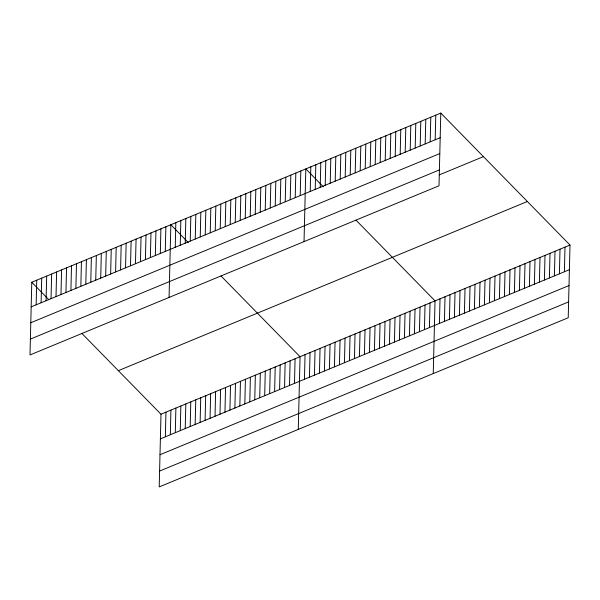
<?xml version="1.0" encoding="UTF-8"?>
<svg xmlns="http://www.w3.org/2000/svg" width="600" height="600" viewBox="0 0 600 600"><rect width="100%" height="100%" fill="white"/><g stroke="black" fill="none" stroke-linecap="round" stroke-linejoin="round"><path stroke-width="0.9" d="M31.777 282.24L30 354.952L439.013 185.782L440.79 113.078L31.777 282.24L48.18 298.995M36.142 304.822L36.742 280.192M41.108 302.775L41.707 278.138M46.072 300.72L46.68 276.082M51.037 298.665L51.645 274.028M56.01 296.61L56.61 271.972M60.975 294.555L61.575 269.918M65.94 292.5L66.54 267.862M70.905 290.445L71.512 265.808M75.877 288.39L76.477 263.752M80.843 286.335L81.442 261.705M85.808 284.288L86.407 259.65M90.773 282.233L91.373 257.595M95.738 280.178L96.345 255.54M100.71 278.123L101.31 253.485M105.675 276.067L106.275 251.43M110.64 274.013L111.24 249.375M115.605 271.957L116.205 247.32M120.57 269.903L121.177 245.265M125.542 267.847L126.142 243.21M130.507 265.8L131.108 241.163M135.472 263.745L136.072 239.108M140.438 261.69L141.045 237.053M145.403 259.635L146.01 234.998M150.375 257.58L150.975 232.942M155.34 255.525L155.94 230.888M160.305 253.47L160.905 228.833M81.945 333.487L160.988 414.217L159.21 486.923L568.222 317.76L570 245.048L440.79 113.078M165.27 251.415L165.877 226.778M165.352 436.8L165.953 412.162M169.065 297.435L170.843 224.722L188.333 242.595M170.317 434.745L170.925 410.107M175.238 247.298L175.837 222.66M175.29 432.69L175.89 408.053M180.24 245.228L180.84 220.59M180.255 430.635L180.855 405.998M185.235 243.157L185.835 218.52M185.22 428.58L185.82 403.942M190.238 241.095L190.837 216.458M190.185 426.525L190.785 401.888M195.233 239.025L195.833 214.388M195.15 424.47L195.757 399.84M200.235 236.955L200.835 212.317M200.123 422.423L200.722 397.785M205.23 234.892L205.837 210.255M205.087 420.368L205.688 395.73M210.233 232.822L210.833 208.185M210.053 418.312L210.653 393.675M215.228 230.752L215.835 206.115M215.017 416.257L215.618 391.62M220.23 228.69L220.83 204.053M219.983 414.202L220.59 389.565M225.225 226.62L225.833 201.983M224.955 412.147L225.555 387.51M230.228 224.55L230.827 199.913M229.92 410.092L230.52 385.455M235.222 222.487L235.83 197.85M234.885 408.037L235.485 383.4M240.225 220.417L240.825 195.78M239.85 405.982L240.458 381.353M245.228 218.347L245.827 193.71M244.815 403.935L245.423 379.298M250.222 216.278L250.822 191.648M249.788 401.88L250.388 377.243M255.225 214.215L255.825 189.578M254.752 399.825L255.353 375.188M260.22 212.145L260.82 187.507M259.718 397.77L260.317 373.132M265.222 210.075L265.822 185.438M264.683 395.715L265.29 371.077M270.218 208.013L270.825 183.375M269.647 393.66L270.255 369.022M275.22 205.942L275.82 181.305M274.62 391.605L275.22 366.968M280.215 203.873L280.822 179.235M279.585 389.55L280.185 364.913M285.218 201.81L285.817 177.172M284.55 387.495L285.15 362.858M290.212 199.74L290.82 175.102M289.515 385.447L290.123 360.81M295.215 197.67L295.815 173.032M294.487 383.392L295.087 358.755M300.21 195.608L300.817 170.97M298.275 429.405L300.053 356.7L221.01 275.97M304.035 241.612L305.812 168.9L323.31 186.765M304.447 379.267L305.055 354.63M310.215 191.468L310.815 166.83M309.45 377.197L310.05 352.56M315.21 189.405L315.81 164.767M314.445 375.135L315.053 350.498M320.212 187.335L320.812 162.697M319.447 373.065L320.048 348.428M325.207 185.265L325.808 160.627M324.442 370.995L325.05 346.358M330.21 183.203L330.81 158.565M329.445 368.933L330.045 344.295M335.205 181.132L335.805 156.495M334.44 366.862L335.048 342.225M340.207 179.062L340.808 154.425M339.442 364.793L340.043 340.155M345.202 176.993L345.81 152.363M344.445 362.73L345.045 338.093M350.205 174.93L350.805 150.292M349.44 360.66L350.04 336.022M355.2 172.86L355.808 148.222M354.442 358.59L355.043 333.952M360.202 170.79L360.803 146.16M359.438 356.528L360.038 331.89M365.197 168.727L365.805 144.09M364.44 354.457L365.04 329.82M370.2 166.657L370.8 142.02M369.435 352.388L370.043 327.75M375.195 164.587L375.803 139.95M374.438 350.317L375.038 325.688M380.197 162.525L380.798 137.887M379.433 348.255L380.04 323.618M385.2 160.455L385.8 135.817M384.435 346.185L385.035 321.548M390.195 158.385L390.795 133.748M389.43 344.115L390.037 319.485M395.197 156.322L395.798 131.685M394.433 342.053L395.033 317.415M400.192 154.252L400.793 129.615M399.428 339.983L400.035 315.345M405.195 152.183L405.795 127.545M404.43 337.913L405.03 313.275M410.19 150.12L410.798 125.483M409.433 335.85L410.033 311.212M415.192 148.05L415.793 123.413M414.428 333.78L415.028 309.142M420.188 145.98L420.795 121.343M419.43 331.71L420.03 307.072M425.19 143.917L425.79 119.28M424.425 329.647L425.025 305.01M430.185 141.847L430.793 117.21M429.428 327.577L430.028 302.94M435.188 139.778L435.787 115.14M433.252 373.582L435.03 300.87L355.987 220.14M439.425 323.445L440.025 298.808M444.42 321.375L445.028 296.737M449.423 319.305L450.022 294.668M454.418 317.243L455.025 292.605M459.42 315.173L460.02 290.535M464.415 313.103L465.022 288.465M469.418 311.04L470.018 286.403M474.42 308.97L475.02 284.332M479.415 306.9L480.015 282.263M484.418 304.83L485.018 280.2M489.412 302.767L490.013 278.13M494.415 300.697L495.015 276.06M499.41 298.627L500.01 273.99M504.412 296.565L505.013 271.928M509.408 294.495L510.015 269.858M514.41 292.425L515.01 267.788M519.405 290.362L520.013 265.725M524.408 288.293L525.007 263.655M529.403 286.222L530.01 261.585M534.405 284.16L535.005 259.522M539.4 282.09L540.007 257.452M544.403 280.02L545.002 255.382M549.405 277.957L550.005 253.32M554.4 275.888L555 251.25M559.403 273.817L560.002 249.18M564.398 271.755L564.998 247.118M31.178 306.877L440.183 137.715M30.787 322.748L439.8 153.578M30.39 339.09L439.403 169.92M439.268 174.892L483.428 156.623M118.35 370.665L527.362 201.495M160.988 414.217L570 245.048M160.387 438.855L569.4 269.685M159.998 454.717L569.01 285.548M159.6 471.06L568.612 301.89"/></g></svg>
